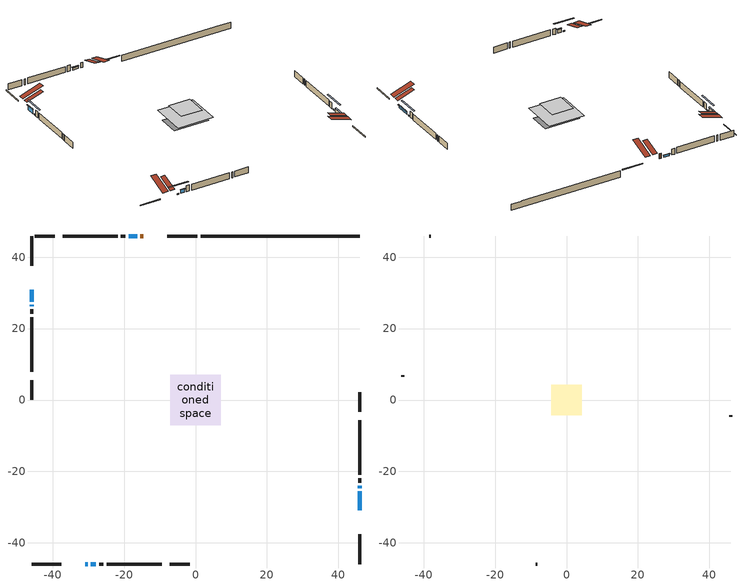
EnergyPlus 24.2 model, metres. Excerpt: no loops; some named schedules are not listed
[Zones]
conditioned space
 floor adiabatic (AdiabaticFloorConstruction): -7.08,-7.08 -7.08,7.08 7.08,7.08 7.08,-7.08 z1.52
 floor foundation (Slab1 construction): -7.03,-4.1 -7.03,4.1 7.03,4.1 7.03,-4.1 z-1.07
 wall outside (RimJoist1 construction): 0.5,45.93 -7.84,45.93 / -45.93,-45.93 -37.58,-45.93 / -45.93,45.93 -45.93,37.58 / 45.93,-45.93 45.93,-37.58 z1.52:1.82
 wall outside (AdiabaticWallConstruction 1): -14.6,45.93 -15.45,45.93 z1.52:3.55
 wall outside (AdiabaticWallConstruction): 45.93,-30.83 45.93,-25.58 z1.52:2.63; -45.93,30.83 -45.93,27.55 z1.52:3.25; 45.93,-24.66 45.93,-24.04 / -30.83,-45.93 -30.21,-45.93 / -45.93,26.62 -45.93,26.31 z1.52:1.85; -16.38,45.93 -18.72,45.93 z1.52:2.35; -29.28,-45.93 -27.93,-45.93 z1.52:2.95
 wall outside (Wall1 construction): -19.65,45.93 -20.87,45.93 / -27,-45.93 -25.78,-45.93 / -45.93,25.38 -45.93,24.16 / 45.93,-23.11 45.93,-21.89 z1.52:3.96
 wall outside (Wall2 construction): -21.8,45.93 -37.14,45.93 / -24.85,-45.93 -9.52,-45.93 / -45.93,23.23 -45.93,7.9 / 45.93,-20.96 45.93,-5.62 z1.52:3.96
 wall outside (Wall4 construction): -39.43,45.93 -45,45.93 / -7.22,-45.93 -1.65,-45.93 / -45.93,5.6 -45.93,0.03 / 45.93,-3.33 45.93,2.24 z1.52:3.96
 wall foundation (FoundationWall1 construction): 1.43,45.93,-1.07 1.43,45.93,1.52 41.48,45.93,1.52 41.48,45.93,1.41 45.93,45.93,1.41 45.93,45.93,-1.07
 window (WindowConstruction): 45.93,-30.83 45.93,-25.58 z1.52:2.63
 window (WindowConstruction 3): -45.93,30.83 -45.93,27.55 z1.52:3.25
 window (WindowConstruction 4): 45.93,-24.65 45.93,-24.04 z1.52:1.85
 window (WindowConstruction 5): -30.83,-45.93 -30.21,-45.93 z1.52:1.85
 window (WindowConstruction 6): -45.93,26.62 -45.93,26.31 z1.52:1.85
 window (WindowConstruction 1): -16.38,45.93 -18.72,45.93 z1.52:2.35
 window (WindowConstruction 2): -29.28,-45.93 -27.93,-45.93 z1.52:2.95
 door (Door): -14.6,45.93 -15.45,45.93 z1.52:3.55
 ceiling adiabatic (AdiabaticFloorConstruction): 7.08,-7.08 7.08,7.08 -7.08,7.08 -7.08,-7.08 z1.52
 roof outside (Roof2 construction): -13.67,45.93,3.96 -13.67,39.15,6.22 -11.89,39.15,6.22 -11.89,45.93,3.96; -31.76,-45.93,3.96 -31.76,-39.15,6.22 -33.54,-39.15,6.22 -33.54,-45.93,3.96; -45.93,31.76,3.96 -39.15,31.76,6.22 -39.15,33.54,6.22 -45.93,33.54,3.96; 45.93,-31.76,3.96 39.15,-31.76,6.22 39.15,-33.54,6.22 45.93,-33.54,3.96
attic - vented
 floor to conditioned space (Floor1 construction Reversed): -4.26,-4.26 -4.26,4.26 4.26,4.26 4.26,-4.26 z3.96
 wall outside (Wall3 construction): -38.07,45.93 -38.5,45.93 / -8.59,-45.93 -8.15,-45.93 / -45.93,6.97 -45.93,6.53 / 45.93,-4.7 45.93,-4.26 z1.52:3.96
 roof outside (Roof1 construction): -10.96,45.93,3.96 -10.96,37.63,6.72 -8.77,37.63,6.72 -8.77,45.93,3.96; -34.47,-45.93,3.96 -34.47,-37.63,6.72 -36.66,-37.63,6.72 -36.66,-45.93,3.96; -45.93,34.47,3.96 -37.63,34.47,6.72 -37.63,36.66,6.72 -45.93,36.66,3.96; 45.93,-34.47,3.96 37.63,-34.47,6.72 37.63,-36.66,6.72 45.93,-36.66,3.96
shading: 45.93,-25.38 45.93,-31.03 46.34,-31.03 46.34,-25.38 z2.83; -45.93,27.35 -45.93,31.03 -46.34,31.03 -46.34,27.35 z3.45; 45.93,-20.18 45.93,-28.51 46.34,-28.51 46.34,-20.18 z5.7; -26.35,-45.93 -34.69,-45.93 -34.69,-46.34 -26.35,-46.34 z5.7; -45.93,22.45 -45.93,30.48 -46.34,30.48 -46.34,22.45 z5.7; -18.92,45.93 -16.18,45.93 -16.18,46.34 -18.92,46.34 z2.55; -27.73,-45.93 -29.48,-45.93 -29.48,-46.34 -27.73,-46.34 z3.15
[Building]
Building 1: Terrain=Suburbs
[Site:Location]
Edmonton Intl AP_AB: Latitude {deg}=53.31; Longitude {deg}=-113.58; Time Zone {hr}=-7; Elevation {m}=723; Keep Site Location Information=Yes
[Site:GroundTemperature:Shallow]
-1.56185, -3.61833, -3.78302, -2.80711, 1.11059, 5.01004, 8.39065, 10.5322, 10.7141, 8.97234, 5.67794, 1.89811
[Site:WaterMainsTemperature]
Calculation Method=Schedule; Temperature Schedule=mains temperature schedule
[Material] Roughness=Rough; Thermal Absorptance=0.9
Name | Thickness {m} | Conductivity {W/m-K} | Density {kg/m3} | Specific Heat {J/kg-K} | Solar Absorptance | Visible Absorptance
asphalt or fiberglass shingles | 0.00635 | 0.162714 | 1121.4 | 1465.45 | 0.84 | 0.84
ceiling loosefill ins | 0.254 | 0.0480833 | 16.02 | 1046.75 | 0.7 | 0.7
ceiling stud and cavity | 0.1397 | 0.157415 | 65.682 | 1177.47 | 0.7 | 0.7
concrete 4.0 in. | 0.1016 | 1.803125 | 2242.8 | 837.4 | 0.7 | 0.7
concrete 8.0 in. | 0.2032 | 1.803125 | 2242.8 | 837.4 | 0.7 | 0.7
door material | 0.04445 | 0.053851 | 512.64 | 1214.23 | 0.7 | 0.7
exterior vertical ins | 0.0448461 | 0.029427 | 32.04 | 1214.23 | 0.7 | 0.7
floor covering | 0.0127 | 0.0433444 | 54.468 | 1339.84 | 0.6 | 0.6
floor rigid ins; wall rigid ins 1 | 0.512978 | 0.029427 | 32.04 | 1214.23 | 0.7 | 0.7
floor stud and cavity | 0.1397 | 1.75129 | 37.0049 | 1207.88 | 0.7 | 0.7
furniture material conditioned space 1 | 0.1524 | 0.115458 | 640.8 | 1214.23 | 0.6 | 0.6
gypsum board | 0.0127 | 0.160291 | 801 | 837.4 | 0.6 | 0.6
gypsum board 1 | 0.0127 | 0.160291 | 801 | 837.4 | 0.7 | 0.7
osb sheathing 0.5 in. | 0.0127 | 0.115458 | 512.64 | 1214.23 | 0.7 | 0.7
osb sheathing 0.75 in. | 0.01905 | 0.115458 | 512.64 | 1214.23 | 0.7 | 0.7
rim joist stud and cavity | 0.0508 | 0.648972 | 50.32683 | 1063.81 | 0.6 | 0.6
roof stud and cavity | 0.2032 | 0.120487 | 78.34581 | 1123.46 | 0.7 | 0.7
wall rigid ins | 0.051816 | 0.029427 | 32.04 | 1214.23 | 0.7 | 0.7
wall stud and cavity | 0.1397 | 0.480863 | 139.0536 | 1170.24 | 0.7 | 0.7
wall stud and cavity 1 | 0.1397 | 0.204483 | 139.0536 | 1170.24 | 0.7 | 0.7
wall stud and cavity 2 | 0.0889 | 6.1454 | 50.32683 | 1063.81 | 0.6 | 0.6
wall stud and cavity 3 | 0.1397 | 0.543595 | 139.0536 | 1170.24 | 0.7 | 0.7
wall stud and cavity 4 | 0.0889 | 0.380278 | 52.3479 | 1209.89 | 0.7 | 0.7
wall stud and cavity 5 | 0.0889 | 0.391764 | 83.0341 | 1211.67 | 0.7 | 0.7
wood siding | 0.0254 | 0.102417 | 544.68 | 1172.36 | 0.4 | 0.4
wood siding 1 | 0.00254 | 0.102417 | 544.68 | 1172.36 | 0.4 | 0.4
wood siding 2; wood siding 3; wood siding 4 | 0.0254 | 0.102417 | 544.68 | 1172.36 | 0.7 | 0.7
[WindowMaterial:SimpleGlazingSystem]
Name | U-Factor {W/m2-K} | Solar Heat Gain Coefficient
WindowMaterial | 2.93212 | 0.65
WindowMaterial 1 | 2.53466 | 0.58
WindowMaterial 2 | 2.90827 | 0.68
WindowMaterial 3 | 2.38249 | 0.65
WindowMaterial 4 | 3.068959 | 0.43
[Construction]
AdiabaticFloorConstruction: floor stud and cavity, floor rigid ins, osb sheathing 0.75 in., floor covering
AdiabaticWallConstruction: wood siding 3, wall rigid ins 1, wall stud and cavity 4, gypsum board
AdiabaticWallConstruction 1: wood siding 4, wall rigid ins 1, wall stud and cavity 4, gypsum board
Door: door material
Floor1 construction Reversed: gypsum board, ceiling stud and cavity, ceiling loosefill ins
FoundationWall1 construction: concrete 8.0 in., gypsum board 1
furniture construction conditioned space 1: furniture material conditioned space 1
PartitionWallConstruction: gypsum board, wall stud and cavity 5, gypsum board
RimJoist1 construction: wood siding 2, rim joist stud and cavity
Roof1 construction: asphalt or fiberglass shingles
Roof2 construction: asphalt or fiberglass shingles, osb sheathing 0.75 in., roof stud and cavity, gypsum board
Slab1 construction: concrete 4.0 in.
Wall1 construction: wood siding, wall rigid ins, osb sheathing 0.5 in., wall stud and cavity, gypsum board
Wall2 construction: wood siding, wall rigid ins, osb sheathing 0.5 in., wall stud and cavity 1, gypsum board
Wall3 construction: wood siding 1, wall stud and cavity 2
Wall4 construction: wood siding, wall rigid ins, osb sheathing 0.5 in., wall stud and cavity 3, gypsum board
WindowConstruction: WindowMaterial
WindowConstruction 1: WindowMaterial 1
WindowConstruction 2: WindowMaterial 2
WindowConstruction 3: WindowMaterial 3
WindowConstruction 4; WindowConstruction 5; WindowConstruction 6: WindowMaterial 4
[Zone] Multiplier=1; Part of Total Floor Area=Yes
Name | Volume {m3}
attic - vented | 32.569
conditioned space | 788.8
[Space]
Name | Zone | Volume {m3}
attic - vented 1 | attic - vented | 32.569
conditioned space 1 | conditioned space | 788.8
[ZoneInfiltration:EffectiveLeakageArea]
infil attic - vented 1: Zone or Space=attic - vented 1; Schedule=Always On Discrete; Effective Air Leakage Area {cm2}=2523.48; Stack Coefficient=0.000361863; Wind Coefficient=1.28526e-05
[ZoneMixing]
whole house fan mix: Zone or Space=attic - vented; Schedule=Always On Continuous; Design Flow Rate Calculation Method=Flow/Zone; Design Flow Rate {m3/s}=0; Source Zone or Space=conditioned space
[SurfaceProperty:ExposedFoundationPerimeter]
Slab1: Exposed Perimeter Calculation Method=TotalExposedPerimeter; Total Exposed Perimeter {m}=44.5
[InternalMass] Zone or ZoneList=conditioned space; Space or SpaceList=conditioned space 1
Name | Construction | Surface Area {m2}
furniture mass conditioned space 1 | furniture construction conditioned space 1 | 126.2
partition wall mass | PartitionWallConstruction | 315.5
[Lights]
interior lighting: Zone or ZoneList or Space or SpaceList=conditioned space 1; Schedule=interior lighting schedule; Design Level Calculation Method=LightingLevel; Lighting Level {W}=343.2; Return Air Fraction=0; Fraction Radiant=0.6; Fraction Visible=0.2; Fraction Replaceable=1
[People]
occupants: Zone or ZoneList or Space or SpaceList=conditioned space 1; Number of People Schedule=occupants schedule; Number of People Calculation Method=People; Number of People=3; Fraction Radiant=0.314171; Sensible Heat Fraction=0.56303; Activity Level Schedule=occupants activity schedule; Carbon Dioxide Generation Rate {m3/s-W}=0; Enable ASHRAE 55 Comfort Warnings=No; Mean Radiant Temperature Calculation Type=EnclosureAveraged
[ElectricEquipment] Zone or ZoneList or Space or SpaceList=conditioned space 1; Design Level Calculation Method=EquipmentLevel
Name | Schedule | Design Level {W} | Fraction Latent | Fraction Radiant | Fraction Lost
clothes dryer | clothes dryer schedule | 140.772 | 0.015 | 0.081 | 0.85
clothes washer | clothes washer schedule | 32.1985 | 0.03 | 0.162 | 0.7
cooking range | cooking range schedule | 215.147 | 0.08 | 0.432 | 0.2
dishwasher | dishwasher schedule | 66.8632 | 0.3 | 0.18 | 0.4
fridge | fridge schedule | 72.9452 | 0 | 0.6 | 0
mech vent house fan | mech vent house fan schedule | 10 | 0 | 0 | 1
mech vent house fan cfis | mech vent house fan cfis schedule | 0 | 0 | 0 | 0
misc plug loads | misc plug loads schedule | 494.7 | 0.045 | 0.513 | 0.1
whole house fan | Always On Discrete | 0 | 0 | 0 | 1
[OtherEquipment] Zone or ZoneList or Space or SpaceList=conditioned space 1; Design Level Calculation Method=EquipmentLevel
Name | Fuel Type | Schedule | Design Level {W} | Fraction Latent | Fraction Radiant | Fraction Lost
clothes dryer 1 | Electricity | clothes dryer schedule | 0 | 0.015 | 0.081 | 0.85
cooking range 1 | Electricity | cooking range schedule | 0 | 0.08 | 0.432 | 0.2
general water use latent | None | general water use schedule | 62.594 | 1 | 0 | 0
general water use sensible | None | general water use schedule | -61.6891 | 0 | 0.6 | 0
mech vent house fan latent load | None | Always On Discrete | 0 | 1 | 0 | 0
mech vent house fan sensible load | None | Always On Discrete | 0 | 0 | 0 | 0
water heater energy adjustment1 | NaturalGas | Always On Discrete | 0.01 | 0 | 0 | 1
[ZoneInfiltration:DesignFlowRate] Zone or ZoneList or Space or SpaceList=conditioned space 1; Schedule=Always On Discrete; Design Flow Rate Calculation Method=Flow/Zone; Design Flow Rate {m3/s}=0
infil flow; natural vent flow; whole house fan flow
[AvailabilityManager:Scheduled]
furnace airloop Availability Manager: Schedule=Always On Discrete
[Foundation:Kiva]
Foundation Kiva 1: Initial Indoor Air Temperature {C}=21; Wall Height Above Grade {m}=1.52001; Wall Depth Below Slab {m}=0.2032; Custom Block Material Name 1=exterior vertical ins; Custom Block Depth 1 {m}=2.59001; Custom Block X Position 1 {m}=0.2159; Custom Block Z Position 1 {m}=0
[Foundation:Kiva:Settings]
Soil Conductivity {W/m-K}=0.849921; Soil Density {kg/m3}=1842.3; Soil Specific Heat {J/kg-K}=418.7; Ground Solar Absorptivity=0.9; Ground Thermal Absorptivity=0.9; Ground Surface Roughness {m}=0.03; Far-Field Width {m}=40; Deep-Ground Boundary Condition=ZeroFlux; Deep-Ground Depth {m}=40; Minimum Cell Dimension {m}=0.2; Maximum Cell Growth Coefficient=3; Simulation Timestep=Timestep
[Exterior:Lights]
exterior lighting: Schedule=exterior lighting schedule; Design Level {W}=75.6
[EnergyManagementSystem:GlobalVariable]
furnace_airloop_Fan_RTF
infil_program_Qfan
infil_program_Qinf
natural_vent_program_Qnv
natural_vent_program_Qwhf
[EnergyManagementSystem:Sensor]
Name | Output:Variable or Output:Meter Index Key | Output:Variable or Output:Meter
airflow_gain | infil flow | Infiltration Sensible Heat Gain Energy
airflow_gain_1 | natural vent flow | Infiltration Sensible Heat Gain Energy
airflow_gain_2 | whole house fan flow | Infiltration Sensible Heat Gain Energy
airflow_loss | infil flow | Infiltration Sensible Heat Loss Energy
airflow_loss_1 | natural vent flow | Infiltration Sensible Heat Loss Energy
airflow_loss_2 | whole house fan flow | Infiltration Sensible Heat Loss Energy
clg_load_cond |  | Cooling:EnergyTransfer:Zone:CONDITIONED SPACE
clg_sp_s; clg_sp_s_1 | cooling setpoint | Schedule Value
clothes_dryer_exhaust_0_sch_s | clothes dryer exhaust 0 schedule | Schedule Value
cool_season | cooling season schedule | Schedule Value
htg_load_cond |  | Heating:EnergyTransfer:Zone:CONDITIONED SPACE
htg_sp_s; htg_sp_s_1 | heating setpoint | Schedule Value
ig_ee_conv | clothes dryer | Electric Equipment Convective Heating Energy
ig_ee_conv_2 | cooking range | Electric Equipment Convective Heating Energy
ig_ee_conv_4 | fridge | Electric Equipment Convective Heating Energy
ig_ee_conv_5 | misc plug loads | Electric Equipment Convective Heating Energy
ig_ee_conv_6 | whole house fan | Electric Equipment Convective Heating Energy
ig_ee_rad | clothes dryer | Electric Equipment Radiant Heating Energy
ig_ee_rad_2 | cooking range | Electric Equipment Radiant Heating Energy
ig_ee_rad_4 | fridge | Electric Equipment Radiant Heating Energy
ig_ee_rad_5 | misc plug loads | Electric Equipment Radiant Heating Energy
ig_ee_rad_6 | whole house fan | Electric Equipment Radiant Heating Energy
ig_lgt_conv | interior lighting | Lights Convective Heating Energy
ig_lgt_rad | interior lighting | Lights Radiant Heating Energy
ig_lgt_vis | interior lighting | Lights Visible Radiation Heating Energy
ig_oe_conv | clothes dryer 1 | Other Equipment Convective Heating Energy
ig_oe_conv_1 | cooking range 1 | Other Equipment Convective Heating Energy
ig_oe_conv_2 | general water use latent | Other Equipment Convective Heating Energy
ig_oe_conv_3 | general water use sensible | Other Equipment Convective Heating Energy
ig_oe_conv_4 | water heater energy adjustment1 | Other Equipment Convective Heating Energy
ig_oe_rad | clothes dryer 1 | Other Equipment Radiant Heating Energy
ig_oe_rad_1 | cooking range 1 | Other Equipment Radiant Heating Energy
ig_oe_rad_2 | general water use latent | Other Equipment Radiant Heating Energy
ig_oe_rad_3 | general water use sensible | Other Equipment Radiant Heating Energy
ig_oe_rad_4 | water heater energy adjustment1 | Other Equipment Radiant Heating Energy
ig_ppl_conv | occupants | People Convective Heating Energy
ig_ppl_rad | occupants | People Radiant Heating Energy
im_conv | furniture mass conditioned space 1 | Surface Inside Face Convection Heat Gain Energy
im_conv_1 | partition wall mass | Surface Inside Face Convection Heat Gain Energy
im_ig | furniture mass conditioned space 1 | Surface Inside Face Internal Gains Radiation Heat Gain Energy
im_ig_1 | partition wall mass | Surface Inside Face Internal Gains Radiation Heat Gain Energy
im_lgt | furniture mass conditioned space 1 | Surface Inside Face Lights Radiation Heat Gain Energy
im_lgt_1 | partition wall mass | Surface Inside Face Lights Radiation Heat Gain Energy
im_sol | furniture mass conditioned space 1 | Surface Inside Face Solar Radiation Heat Gain Energy
im_sol_1 | partition wall mass | Surface Inside Face Solar Radiation Heat Gain Energy
im_surf | furniture mass conditioned space 1 | Surface Inside Face Net Surface Thermal Radiation Heat Gain Energy
im_surf_1 | partition wall mass | Surface Inside Face Net Surface Thermal Radiation Heat Gain Energy
mv_conv | mech vent house fan | Electric Equipment Convective Heating Energy
mv_conv_1 | mech vent house fan cfis | Electric Equipment Convective Heating Energy
mv_conv_2 | mech vent house fan latent load | Other Equipment Convective Heating Energy
mv_conv_3 | mech vent house fan sensible load | Other Equipment Convective Heating Energy
mv_rad | mech vent house fan | Electric Equipment Radiant Heating Energy
mv_rad_1 | mech vent house fan cfis | Electric Equipment Radiant Heating Energy
mv_rad_2 | mech vent house fan latent load | Other Equipment Radiant Heating Energy
mv_rad_3 | mech vent house fan sensible load | Other Equipment Radiant Heating Energy
natural_vent_s | natural vent schedule | Schedule Value
out_pb_s |  | Site Outdoor Air Barometric Pressure
out_wt_s |  | Site Outdoor Air Humidity Ratio
site_vw_s |  | Site Wind Speed
ss_back_out | Window1 | Surface Window Shortwave from Zone Back Out Window Heat Transfer Rate
ss_back_out_1 | Window10 | Surface Window Shortwave from Zone Back Out Window Heat Transfer Rate
ss_back_out_2 | Window12 | Surface Window Shortwave from Zone Back Out Window Heat Transfer Rate
ss_back_out_3 | Window14 | Surface Window Shortwave from Zone Back Out Window Heat Transfer Rate
ss_back_out_4 | Window16 | Surface Window Shortwave from Zone Back Out Window Heat Transfer Rate
ss_back_out_5 | Window6 | Surface Window Shortwave from Zone Back Out Window Heat Transfer Rate
ss_back_out_6 | Window9 | Surface Window Shortwave from Zone Back Out Window Heat Transfer Rate
ss_conv | Door1 | Surface Inside Face Convection Heat Gain Energy
ss_conv_1 | Window1 | Surface Inside Face Convection Heat Gain Energy
ss_conv_2 | Window10 | Surface Inside Face Convection Heat Gain Energy
ss_conv_3 | Window12 | Surface Inside Face Convection Heat Gain Energy
ss_conv_4 | Window14 | Surface Inside Face Convection Heat Gain Energy
ss_conv_5 | Window16 | Surface Inside Face Convection Heat Gain Energy
ss_conv_6 | Window6 | Surface Inside Face Convection Heat Gain Energy
ss_conv_7 | Window9 | Surface Inside Face Convection Heat Gain Energy
ss_ig | Door1 | Surface Inside Face Internal Gains Radiation Heat Gain Energy
ss_ig_1 | Window1 | Surface Inside Face Internal Gains Radiation Heat Gain Energy
ss_ig_2 | Window10 | Surface Inside Face Internal Gains Radiation Heat Gain Energy
ss_ig_3 | Window12 | Surface Inside Face Internal Gains Radiation Heat Gain Energy
ss_ig_4 | Window14 | Surface Inside Face Internal Gains Radiation Heat Gain Energy
ss_ig_5 | Window16 | Surface Inside Face Internal Gains Radiation Heat Gain Energy
ss_ig_6 | Window6 | Surface Inside Face Internal Gains Radiation Heat Gain Energy
ss_ig_7 | Window9 | Surface Inside Face Internal Gains Radiation Heat Gain Energy
ss_lgt | Door1 | Surface Inside Face Lights Radiation Heat Gain Energy
ss_sol | Door1 | Surface Inside Face Solar Radiation Heat Gain Energy
ss_surf | Door1 | Surface Inside Face Net Surface Thermal Radiation Heat Gain Energy
ss_surf_1 | Window1 | Surface Inside Face Net Surface Thermal Radiation Heat Gain Energy
ss_surf_2 | Window10 | Surface Inside Face Net Surface Thermal Radiation Heat Gain Energy
ss_surf_3 | Window12 | Surface Inside Face Net Surface Thermal Radiation Heat Gain Energy
ss_surf_4 | Window14 | Surface Inside Face Net Surface Thermal Radiation Heat Gain Energy
ss_surf_5 | Window16 | Surface Inside Face Net Surface Thermal Radiation Heat Gain Energy
ss_surf_6 | Window6 | Surface Inside Face Net Surface Thermal Radiation Heat Gain Energy
ss_surf_7 | Window9 | Surface Inside Face Net Surface Thermal Radiation Heat Gain Energy
ss_trans_in | Window1 | Surface Window Transmitted Solar Radiation Rate
ss_trans_in_1 | Window10 | Surface Window Transmitted Solar Radiation Rate
ss_trans_in_2 | Window12 | Surface Window Transmitted Solar Radiation Rate
ss_trans_in_3 | Window14 | Surface Window Transmitted Solar Radiation Rate
ss_trans_in_4 | Window16 | Surface Window Transmitted Solar Radiation Rate
ss_trans_in_5 | Window6 | Surface Window Transmitted Solar Radiation Rate
ss_trans_in_6 | Window9 | Surface Window Transmitted Solar Radiation Rate
ss_trans_out | Window1 | Surface Inside Face Initial Transmitted Diffuse Transmitted Out Window Solar Radiation Rate
ss_trans_out_1 | Window10 | Surface Inside Face Initial Transmitted Diffuse Transmitted Out Window Solar Radiation Rate
ss_trans_out_2 | Window12 | Surface Inside Face Initial Transmitted Diffuse Transmitted Out Window Solar Radiation Rate
ss_trans_out_3 | Window14 | Surface Inside Face Initial Transmitted Diffuse Transmitted Out Window Solar Radiation Rate
ss_trans_out_4 | Window16 | Surface Inside Face Initial Transmitted Diffuse Transmitted Out Window Solar Radiation Rate
ss_trans_out_5 | Window6 | Surface Inside Face Initial Transmitted Diffuse Transmitted Out Window Solar Radiation Rate
ss_trans_out_6 | Window9 | Surface Inside Face Initial Transmitted Diffuse Transmitted Out Window Solar Radiation Rate
s_conv | Floor1 | Surface Inside Face Convection Heat Gain Energy
s_conv_1 | FoundationWall1 | Surface Inside Face Convection Heat Gain Energy
s_conv_10 | Roof2:270 | Surface Inside Face Convection Heat Gain Energy
s_conv_11 | Roof2:90 | Surface Inside Face Convection Heat Gain Energy
s_conv_12 | Slab1 | Surface Inside Face Convection Heat Gain Energy
s_conv_13 | Wall1:0 | Surface Inside Face Convection Heat Gain Energy
s_conv_14 | Wall1:180 | Surface Inside Face Convection Heat Gain Energy
s_conv_15 | Wall1:270 | Surface Inside Face Convection Heat Gain Energy
s_conv_16 | Wall1:90 | Surface Inside Face Convection Heat Gain Energy
s_conv_17 | Wall2:0 | Surface Inside Face Convection Heat Gain Energy
s_conv_18 | Wall2:180 | Surface Inside Face Convection Heat Gain Energy
s_conv_19 | Wall2:270 | Surface Inside Face Convection Heat Gain Energy
s_conv_2 | inferred conditioned ceiling | Surface Inside Face Convection Heat Gain Energy
s_conv_20 | Wall2:90 | Surface Inside Face Convection Heat Gain Energy
s_conv_21 | Wall4:0 | Surface Inside Face Convection Heat Gain Energy
s_conv_22 | Wall4:180 | Surface Inside Face Convection Heat Gain Energy
s_conv_23 | Wall4:270 | Surface Inside Face Convection Heat Gain Energy
s_conv_24 | Wall4:90 | Surface Inside Face Convection Heat Gain Energy
s_conv_3 | inferred conditioned floor | Surface Inside Face Convection Heat Gain Energy
s_conv_4 | RimJoist1:0 | Surface Inside Face Convection Heat Gain Energy
s_conv_5 | RimJoist1:180 | Surface Inside Face Convection Heat Gain Energy
s_conv_6 | RimJoist1:270 | Surface Inside Face Convection Heat Gain Energy
s_conv_7 | RimJoist1:90 | Surface Inside Face Convection Heat Gain Energy
s_conv_8 | Roof2:0 | Surface Inside Face Convection Heat Gain Energy
s_conv_9 | Roof2:180 | Surface Inside Face Convection Heat Gain Energy
s_ig | Floor1 | Surface Inside Face Internal Gains Radiation Heat Gain Energy
s_ig_1 | FoundationWall1 | Surface Inside Face Internal Gains Radiation Heat Gain Energy
s_ig_10 | Roof2:270 | Surface Inside Face Internal Gains Radiation Heat Gain Energy
s_ig_11 | Roof2:90 | Surface Inside Face Internal Gains Radiation Heat Gain Energy
s_ig_12 | Slab1 | Surface Inside Face Internal Gains Radiation Heat Gain Energy
s_ig_13 | Wall1:0 | Surface Inside Face Internal Gains Radiation Heat Gain Energy
s_ig_14 | Wall1:180 | Surface Inside Face Internal Gains Radiation Heat Gain Energy
s_ig_15 | Wall1:270 | Surface Inside Face Internal Gains Radiation Heat Gain Energy
s_ig_16 | Wall1:90 | Surface Inside Face Internal Gains Radiation Heat Gain Energy
s_ig_17 | Wall2:0 | Surface Inside Face Internal Gains Radiation Heat Gain Energy
s_ig_18 | Wall2:180 | Surface Inside Face Internal Gains Radiation Heat Gain Energy
s_ig_19 | Wall2:270 | Surface Inside Face Internal Gains Radiation Heat Gain Energy
s_ig_2 | inferred conditioned ceiling | Surface Inside Face Internal Gains Radiation Heat Gain Energy
s_ig_20 | Wall2:90 | Surface Inside Face Internal Gains Radiation Heat Gain Energy
s_ig_21 | Wall4:0 | Surface Inside Face Internal Gains Radiation Heat Gain Energy
s_ig_22 | Wall4:180 | Surface Inside Face Internal Gains Radiation Heat Gain Energy
s_ig_23 | Wall4:270 | Surface Inside Face Internal Gains Radiation Heat Gain Energy
s_ig_24 | Wall4:90 | Surface Inside Face Internal Gains Radiation Heat Gain Energy
s_ig_3 | inferred conditioned floor | Surface Inside Face Internal Gains Radiation Heat Gain Energy
s_ig_4 | RimJoist1:0 | Surface Inside Face Internal Gains Radiation Heat Gain Energy
s_ig_5 | RimJoist1:180 | Surface Inside Face Internal Gains Radiation Heat Gain Energy
s_ig_6 | RimJoist1:270 | Surface Inside Face Internal Gains Radiation Heat Gain Energy
s_ig_7 | RimJoist1:90 | Surface Inside Face Internal Gains Radiation Heat Gain Energy
s_ig_8 | Roof2:0 | Surface Inside Face Internal Gains Radiation Heat Gain Energy
s_ig_9 | Roof2:180 | Surface Inside Face Internal Gains Radiation Heat Gain Energy
s_lgt | Floor1 | Surface Inside Face Lights Radiation Heat Gain Energy
s_lgt_1 | FoundationWall1 | Surface Inside Face Lights Radiation Heat Gain Energy
s_lgt_10 | Roof2:270 | Surface Inside Face Lights Radiation Heat Gain Energy
s_lgt_11 | Roof2:90 | Surface Inside Face Lights Radiation Heat Gain Energy
s_lgt_12 | Slab1 | Surface Inside Face Lights Radiation Heat Gain Energy
